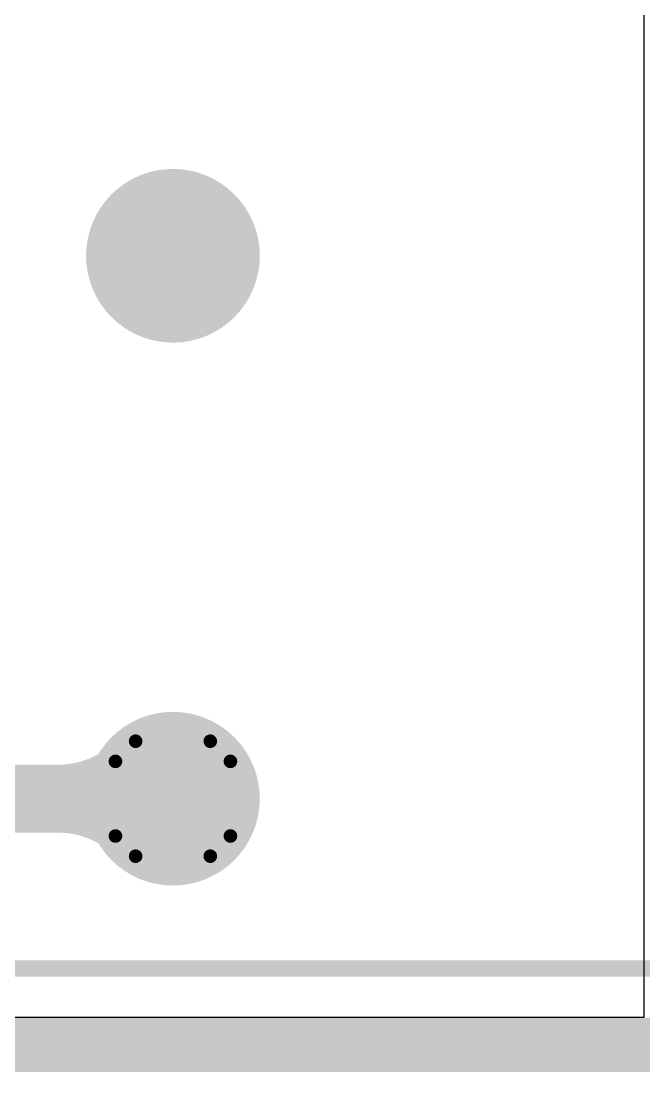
# Model space of a CAD drawing. Header units: millimetres. Extents: x 3.32 to 12.49, y 5.66 to 10.73.
# Drawn here: x 9.008 to 9.467, y 5.684 to 6.458 of the extents above; entities that cross this region are included whole.
import ezdxf

# ---------------------------------------------------------------- set-up
doc = ezdxf.new("R2010")
doc.units = ezdxf.units.MM
doc.header["$MEASUREMENT"] = 0
for name, color, linetype in [('BottomLayer', 5, 'Continuous'), ('BottomSolder', 6, 'Continuous'), ('InternalPlane1', 76, 'Continuous'), ('InternalPlane2', 16, 'Continuous'), ('KeepOutLayer', 6, 'Continuous'), ('MultiLayer', 9, 'Continuous'), ('PadHoleLayer', 156, 'Continuous'), ('TopLayer', 1, 'Continuous'), ('TopOverlay', 2, 'Continuous'), ('TopSolder', 216, 'Continuous')]:
    doc.layers.add(name, color=color, linetype=linetype)

# ---------------------------------------------------------------- blocks, each defined once
blk = doc.blocks.new('DC_DC_1X1_96')
at = {"layer": 'BottomLayer', "const_width": 0.06}
for points in [[(0.77, 0.5, 1), (0.83, 0.5, 1)], [(0.77, 0.1, 1), (0.83, 0.1, 1)]]:
    blk.add_lwpolyline(points, format="xyb", close=True, dxfattribs=at)
at = {"layer": 'BottomSolder', "const_width": 0.064}
for points in [[(0.768, 0.5, 1), (0.832, 0.5, 1)], [(0.768, 0.1, 1), (0.832, 0.1, 1)]]:
    blk.add_lwpolyline(points, format="xyb", close=True, dxfattribs=at)
at = {"layer": 'InternalPlane1', "const_width": 0.01}
for points in [[(0.7725, 0.54235, -0.296213), (0.8275, 0.54235)], [(0.75765, 0.4725, -0.296213), (0.75765, 0.5275)], [(0.84235, 0.5275, -0.296213), (0.84235, 0.4725)], [(0.8275, 0.45765, -0.296213), (0.7725, 0.45765)]]:
    blk.add_lwpolyline(points, format="xyb", dxfattribs=at)
at = {"layer": 'InternalPlane1'}
for points, const_width in [([(0.77, 0.54235, 1), (0.775, 0.54235, 1)], 0.005), ([(0.825, 0.54235, 1), (0.83, 0.54235, 1)], 0.005), ([(0.75515, 0.5275, 1), (0.76015, 0.5275, 1)], 0.005), ([(0.83985, 0.5275, 1), (0.84485, 0.5275, 1)], 0.005), ([(0.75515, 0.4725, 1), (0.76015, 0.4725, 1)], 0.005), ([(0.83985, 0.4725, 1), (0.84485, 0.4725, 1)], 0.005), ([(0.77, 0.45765, 1), (0.775, 0.45765, 1)], 0.005), ([(0.825, 0.45765, 1), (0.83, 0.45765, 1)], 0.005), ([(0.77725, 0.1, 1), (0.82275, 0.1, 1)], 0.0455)]:
    blk.add_lwpolyline(points, format="xyb", close=True, dxfattribs=dict(at, const_width=const_width))
at = {"layer": 'InternalPlane2', "const_width": 0.0455}
for points in [[(0.77725, 0.5, 1), (0.82275, 0.5, 1)], [(0.77725, 0.1, 1), (0.82275, 0.1, 1)]]:
    blk.add_lwpolyline(points, format="xyb", close=True, dxfattribs=at)
at = {"layer": 'MultiLayer', "const_width": 0.06}
for points in [[(0.77, 0.5, 1), (0.83, 0.5, 1)], [(0.77, 0.1, 1), (0.83, 0.1, 1)]]:
    blk.add_lwpolyline(points, format="xyb", close=True, dxfattribs=at)
at = {"layer": 'PadHoleLayer', "const_width": 0.0255}
for points in [[(0.78725, 0.5, 1), (0.81275, 0.5, 1)], [(0.78725, 0.1, 1), (0.81275, 0.1, 1)]]:
    blk.add_lwpolyline(points, format="xyb", close=True, dxfattribs=at)
at = {"layer": 'TopLayer', "const_width": 0.06}
for points in [[(0.77, 0.5, 1), (0.83, 0.5, 1)], [(0.77, 0.1, 1), (0.83, 0.1, 1)]]:
    blk.add_lwpolyline(points, format="xyb", close=True, dxfattribs=at)
at = {"layer": 'TopOverlay', "const_width": 0.012}
blk.add_lwpolyline([(0.925, 0.625), (-0.125, 0.625)], dxfattribs=at)
at = {"layer": 'TopSolder', "const_width": 0.064}
for points in [[(0.768, 0.5, 1), (0.832, 0.5, 1)], [(0.768, 0.1, 1), (0.832, 0.1, 1)]]:
    blk.add_lwpolyline(points, format="xyb", close=True, dxfattribs=at)

msp = doc.modelspace()

# ---------------------------------------------------------------- linework, layer by layer
at = {"layer": 'InternalPlane1'}
for p, q in [((9.46693, 6.54866), (9.46693, 5.72374)), ((9.46693, 5.72374), (4.66701, 5.72374))]:
    msp.add_line(p, q, dxfattribs=at)
at = {"layer": 'InternalPlane1', "const_width": 0.04}
msp.add_lwpolyline([(3.98701, 5.70365), (12.16535, 5.70365)], dxfattribs=at)
at = {"layer": 'InternalPlane2'}
for p, q in [((9.46693, 6.54866), (9.46693, 5.72374)), ((9.46693, 5.72374), (4.66701, 5.72374))]:
    msp.add_line(p, q, dxfattribs=at)
at = {"layer": 'InternalPlane2', "const_width": 0.04}
msp.add_lwpolyline([(3.98701, 5.70365), (12.16535, 5.70365)], dxfattribs=at)
at = {"layer": 'KeepOutLayer', "const_width": 0.01}
msp.add_lwpolyline([(3.98701, 5.70866), (12.16535, 5.70866)], dxfattribs=at)
at = {"layer": 'TopLayer', "const_width": 0.05}
for points in [[(9.09525, 5.90973, -0.198912), (9.0355, 5.88499)], [(9.0355, 5.88499, -0.198912), (9.09525, 5.86024)]]:
    msp.add_lwpolyline(points, format="xyb", dxfattribs=at)
at = {"layer": 'TopLayer', "const_width": 0.025}
for points in [[(9.08275, 5.90973, 1), (9.10775, 5.90973, 1)], [(9.023, 5.88499, 1), (9.048, 5.88499, 1)], [(9.023, 5.88499, 1), (9.048, 5.88499, 1)], [(9.1075, 5.88499, 1), (9.1325, 5.88499, 1)], [(9.08275, 5.86024, 1), (9.10775, 5.86024, 1)]]:
    msp.add_lwpolyline(points, format="xyb", close=True, dxfattribs=at)
at = {"layer": 'TopLayer', "const_width": 0.05}
msp.add_lwpolyline([(8.98068, 5.88499), (9.12, 5.88499)], dxfattribs=at)

# ---------------------------------------------------------------- block references
at = {"rotation": 180}
msp.add_blockref('DC_DC_1X1_96', (9.92, 6.38499), dxfattribs=at)

doc.saveas('drawing.dxf')
